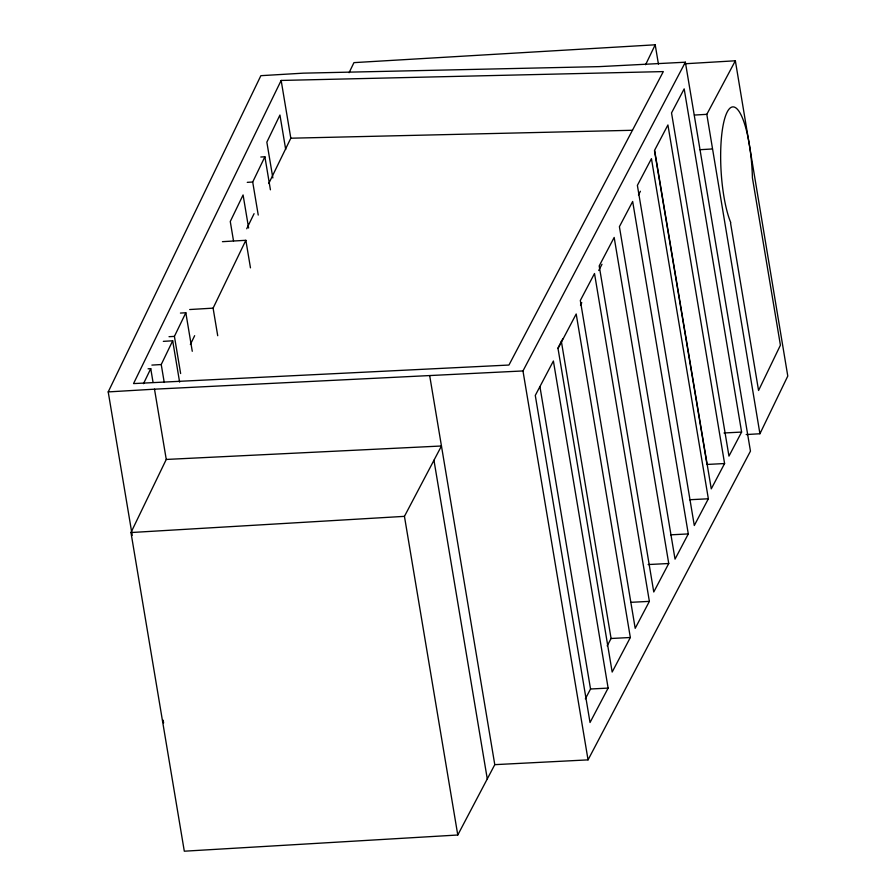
<?xml version="1.0" encoding="UTF-8"?>
<svg xmlns="http://www.w3.org/2000/svg" width="896" height="896" viewBox="0 0 896 896"><rect width="100%" height="100%" fill="white"/><g stroke="black" fill="none" stroke-linecap="round" stroke-linejoin="round"><path stroke-width="1.34" d="M108.214 391.91L260.87 75.678L303.341 73.158L599.155 66.629L685.373 62.205L750.456 451.136L588.056 759.875L494.782 764.658L457.778 835.005L184.307 851.2L130.973 532.538L166.264 459.446L154.504 389.178L108.214 391.91L132.227 535.349M143.494 383.678L150.752 368.648L148.064 368.805M180.634 373.542L174.418 336.381L185.83 312.749L180.432 313.074M164.237 382.446L161.235 364.538L172.693 340.794L163.33 341.354M258.238 215.062L252.706 182.022L264.891 156.766L260.814 157.013M217.717 335.709L213.102 308.146L245.862 240.296L222.432 241.674M349.082 72.699L353.942 62.63L655.211 44.8L658.437 64.131M645.59 64.725L655.211 44.8M746.178 434.56L759.931 433.754L787.786 376.051L735.358 60.782L684.477 63.795M281.154 80.45L133.538 383.589L508.95 365.042L663.32 71.59L281.154 80.45L290.819 138.208L268.766 183.49M190.366 344.49L194.656 335.686M246.714 228.771L254.072 213.674M457.778 835.005L404.443 516.354L441.459 445.995L166.264 459.446M588.056 759.875L522.973 370.944L685.373 62.205M557.693 348.499L562.912 338.598M580.496 305.166L581.795 302.691M598.73 270.491L601.989 264.298M638.467 194.97L640.416 191.251M607.186 645.893L611.083 638.49L561.322 341.13M585.357 698.835L590.531 689.002L539.952 386.747M668.741 563.506L653.766 591.976L599.2 265.91L614.174 237.44L668.741 563.506L648.133 564.558M630.336 637.504L612.17 672.045L558.029 348.522L576.195 313.992L630.336 637.504L611.083 638.49M649.376 601.373L635.197 628.331L580.328 300.474L594.507 273.515L649.376 601.373L630.862 602.325M724.584 463.546L711.267 488.869L654.606 150.27L667.923 124.958L724.584 463.546L706.989 464.453L654.472 150.629M741.608 432.074L728.963 456.109L671.53 112.918L684.174 88.883L741.608 432.074L724.013 432.981M688.296 533.926L675.035 559.138L619.405 226.677L632.666 201.477L688.296 533.926L670.678 534.834M608.126 688.094L590.027 722.512L535.282 395.427L553.392 361.01L608.126 688.094L590.531 689.002M708.355 498.781L694.299 525.504L637.381 185.371L651.437 158.659L708.355 498.781L689.55 499.744M759.931 433.754L706.81 114.33L735.358 60.782M694.434 115.058L706.81 114.33M699.899 149.71L712.275 148.971M247.262 182.347L252.706 182.022M189.683 309.534L213.102 308.146M169.03 336.694L174.418 336.381M151.872 365.098L161.235 364.538M130.973 532.538L404.443 516.354M154.504 389.178L522.973 370.944M290.819 138.208L632.531 130.278M730.554 223.104L758.565 390.488L780.416 345.206L752.416 177.834A63.426 15.501 86.6 0 0 737.453 109.334A63.426 15.501 86.6 0 0 721.011 143.405A63.426 15.501 86.6 0 0 730.778 222.645M429.699 375.715L494.782 764.658M433.955 460.253L487.278 778.915M285.701 149.464L279.944 115.035L266.851 142.15L272.843 177.957M264.891 156.766L270.424 189.806M248.618 228.021L243.085 194.958L230.272 221.502L233.498 240.789M245.862 240.296L250.466 267.848M185.83 312.749L192.27 351.288M172.693 340.794L179.614 382.11M150.752 368.648L153.059 382.424M163.15 720.16L163.61 722.915"/></g></svg>
